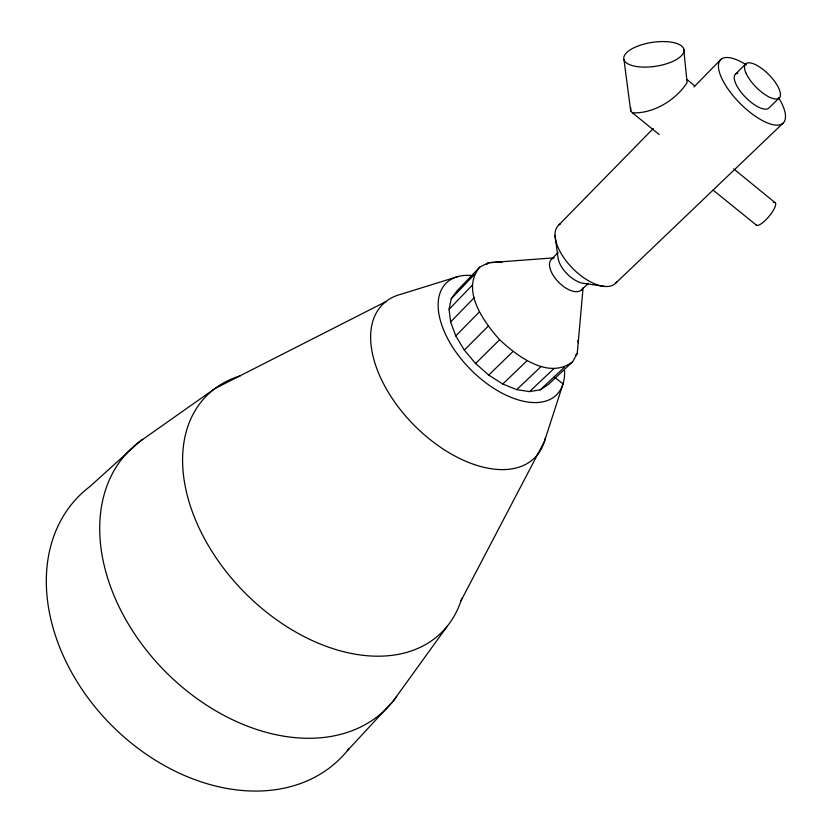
<?xml version="1.0" encoding="UTF-8"?>
<svg xmlns="http://www.w3.org/2000/svg" width="832" height="832" viewBox="0 0 832 832"><rect width="100%" height="100%" fill="white"/><g stroke="black" fill="none" stroke-linecap="round" stroke-linejoin="round"><path stroke-width="1.25" d="M659.214 134.566L632.434 112.819L630.687 110.885L630.843 107.931M582.67 288.34A21.476 10.91 45.3 0 1 557.908 281.476A21.476 10.91 45.3 0 1 554.122 257.837L488.394 262.746L479.846 267.03L456.862 291.054L451.235 298.761L449.072 309.306L450.611 321.984L455.801 335.92L464.318 350.116L475.571 363.511L488.727 375.097L502.788 384.01L516.724 389.636L529.506 391.602L540.259 389.844L548.267 384.571L572.562 361.858L577.221 353.579L583.086 287.872M572.562 361.858C548.434 379.974 517.525 356.346 499.606 339.737C483.61 321.714 460.585 290.17 479.846 267.03M461.063 600.642L544.482 441.293L563.056 383.822L554.06 376.969M446.95 626.61L392.86 701.532L347.329 750.703M451.235 298.761L474.334 274.654M486.637 264.576L488.394 262.746L499.346 261.986L501.862 262.538M449.072 309.306L472.326 285.147M450.611 321.984L474.042 297.846M558.844 224.962L653.338 128.45M693.982 86.934L721.053 59.27M455.801 335.92L479.43 311.865M551.533 259.21L558.199 252.491M735.582 74.079L745.815 63.783M464.318 350.116L488.166 326.186M475.571 363.511L499.606 339.737M488.727 375.097L512.928 351.52M581.558 289.9L588.349 283.306M779.293 97.906L768.872 108.025A23.774 9.058 45.3 0 1 743.434 95.056A23.774 9.058 45.3 0 1 737.901 73.102M502.788 384.01L527.124 360.651M615.763 283.13L783.401 122.845M516.724 389.636L541.122 366.475M529.506 391.602L553.935 368.628M575.359 355.316L577.221 353.579M540.259 389.844L564.647 367.026M385.757 301.683L214.874 388.606L139.62 441.605L90.022 486.439A185.172 138.757 45.3 0 0 110.906 724.651A185.172 138.757 45.3 0 0 348.93 748.696M458.141 276.494L400.847 294.278A107.994 62.743 45.3 0 0 415.314 426.41A107.994 62.743 45.3 0 0 545.397 437.882M604.833 286.468L584.147 283.41A21.58 10.837 45.3 0 1 567.018 273.78A21.58 10.837 45.3 0 1 557.877 256.558L555.048 235.591M632.434 112.819C653.474 113.828 675.844 100.079 687.107 82.597L683.675 48.776M712.993 189.998L756.59 225.326M733.803 168.969L774.873 202.509M686.972 79.498L694.678 85.852M577.907 340.288L578.375 342.794M623.969 59.561L630.687 110.885M778.7 97.854A44.533 16.962 45.3 0 1 767.686 123.042A44.533 16.962 45.3 0 1 720.2 74.62A44.533 16.962 45.3 0 1 746.377 64.906M617.063 281.466A40.695 20.093 45.3 0 1 572.437 268.154A40.695 20.093 45.3 0 1 560.581 223.746M773.531 202.498A14.674 4.066 -49.9 0 1 769.704 215.54A14.674 4.066 -49.9 0 1 755.903 224.494M564.554 370.833A78.52 43.358 45.3 0 1 513.292 398.226A78.52 43.358 45.3 0 1 441.813 325.114A78.52 43.358 45.3 0 1 471.328 275.475M461.791 598.343A166.764 111.998 45.3 0 1 245.398 593.31A166.764 111.998 45.3 0 1 240.198 375.877M396.656 696.519A182.166 130.52 45.3 0 1 165.038 671.268A182.166 130.52 45.3 0 1 142.678 439.4M746.106 73.351A23.91 8.934 45.3 0 0 777.078 98.966A23.91 8.934 45.3 0 0 764.244 70.429A23.91 8.934 45.3 0 0 746.106 73.351M635.835 66.414A30.399 12.064 -8.7 0 0 683.769 51.958A30.399 12.064 -8.7 0 0 642.044 44.658A30.399 12.064 -8.7 0 0 635.835 66.414"/></g></svg>
